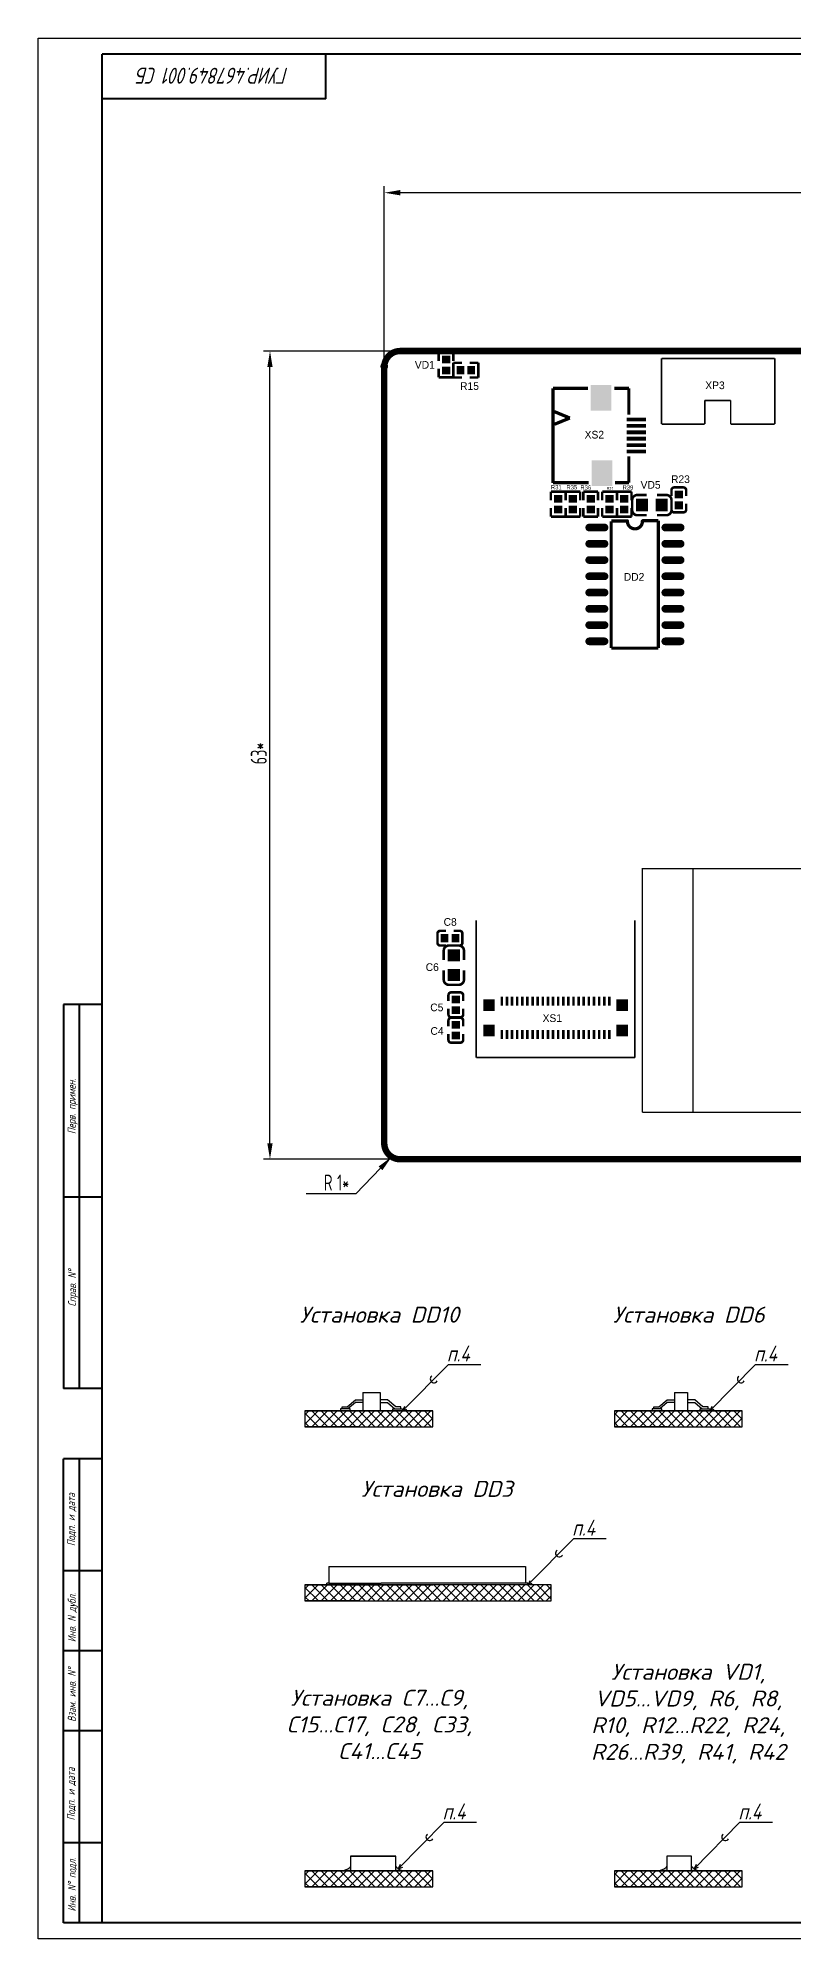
# Model space of a CAD drawing. Extents: x 882 to 2872, y 74 to 1007.
# Drawn here: x 1752 to 1988, y 74 to 668 of the extents above; entities that cross this region are included whole.
import ezdxf
from ezdxf import colors
from ezdxf.entities.mleader import LeaderData, LeaderLine
from ezdxf.math import Vec2, Vec3

# ---------------------------------------------------------------- set-up
doc = ezdxf.new("R2010")
doc.units = 0
doc.header["$MEASUREMENT"] = 0
doc.layers.get('0').update_dxf_attribs({"linetype": 'CONTINUOUS'})
doc.layers.get('DEFPOINTS').update_dxf_attribs({"linetype": 'CONTINUOUS'})
for name, color, linetype, lineweight in [('BOTTOMOVERLAY', 54, 'CONTINUOUS', 40), ('KeepOutLayer', 6, 'CONTINUOUS', 158), ('Основная', 7, 'CONTINUOUS', 40), ('сетка', 7, 'CONTINUOUS', 15), ('текст', 7, 'CONTINUOUS', 30), ('тонкая', 7, 'CONTINUOUS', 20)]:
    doc.layers.add(name, color=color, linetype=linetype, lineweight=lineweight)
for name, color, linetype in [('BOTTOMPASTE', 16, 'CONTINUOUS'), ('KONTUR', 7, 'CONTINUOUS'), ('PDF _Геометрия', 7, 'CONTINUOUS'), ('Тонкие', 7, 'CONTINUOUS')]:
    doc.layers.add(name, color=color, linetype=linetype)
doc.styles.add('ЕСКД', font='eskd15.shx', dxfattribs={"width": 0.8})
doc.styles.add('стиль1', font='romans.shx', dxfattribs={"width": 0.75, "oblique": 15, "height": 3.5})
doc.dimstyles.new('ЕСКД', dxfattribs={"dimtxt": 3.5, "dimasz": 3, "dimexe": 2, "dimexo": 0, "dimgap": 1, "dimtad": 1, "dimtoh": 1, "dimtxsty": 'ЕСКД', "dimcen": 0, "dimazin": 2, "dimtfac": 1, "dimtmove": 0, "dimatfit": 3, "dimfxl": 1, "dimarcsym": 0})

# ---------------------------------------------------------------- blocks, each defined once
blk = doc.blocks.new('*D150')
at = {"layer": 'DEFPOINTS', "color": 0, "lineweight": 100, "transparency": 16777216}
for p in [(1859.75, 619.23), (1859.75, 564.98), (2315.93, 564.49)]:
    blk.add_point(p, dxfattribs=at)
at = {"layer": 'тонкая', "color": 0, "lineweight": -2, "transparency": 16777216}
for p, q in [((1859.75, 564.98), (1859.75, 621.23)), ((2310.93, 619.23), (1864.75, 619.23)), ((2315.93, 564.49), (2315.93, 621.23))]:
    blk.add_line(p, q, dxfattribs=at)
at = {"layer": 'тонкая', "color": 0, "lineweight": 100, "transparency": 16777216}
for points in [[(1864.75, 620.07), (1864.75, 618.4), (1859.75, 619.23)], [(2310.93, 620.07), (2310.93, 618.4), (2315.93, 619.23)]]:
    blk.add_solid(points, dxfattribs=at)
at = {"layer": 'тонкая', "color": 0, "lineweight": 9, "transparency": 16777216, "insert": (2095.47, 622.73), "char_height": 3.5, "width": 6.1333, "attachment_point": 5, "style": 'ЕСКД'}
blk.add_mtext('{\\H1.42857x;114*}', dxfattribs=at)
blk = doc.blocks.new('*D151')
at = {"layer": 'DEFPOINTS', "color": 0, "lineweight": 100, "transparency": 16777216}
for p in [(1824.03, 569.77), (1863.97, 569.77), (1863.81, 317.2)]:
    blk.add_point(p, dxfattribs=at)
at = {"layer": 'тонкая', "color": 0, "lineweight": -2, "transparency": 16777216}
for p, q in [((1863.97, 569.77), (1822.03, 569.77)), ((1824.03, 322.2), (1824.03, 564.77)), ((1863.81, 317.2), (1822.03, 317.2))]:
    blk.add_line(p, q, dxfattribs=at)
at = {"layer": 'тонкая', "color": 0, "lineweight": 100, "transparency": 16777216}
for points in [[(1823.2, 564.77), (1824.86, 564.77), (1824.03, 569.77)], [(1823.2, 322.2), (1824.86, 322.2), (1824.03, 317.2)]]:
    blk.add_solid(points, dxfattribs=at)
at = {"layer": 'тонкая', "color": 0, "lineweight": 9, "transparency": 16777216, "insert": (1820.53, 443.99), "char_height": 3.5, "attachment_point": 5, "rotation": 90, "style": 'ЕСКД'}
blk.add_mtext('{\\H1.42857x;63*}', dxfattribs=at)

msp = doc.modelspace()

# ---------------------------------------------------------------- hatches: boundary and pattern name
at = {"layer": 'Тонкие'}
h = msp.add_hatch(dxfattribs=at)
h.set_pattern_fill('ANSI37', color=256, scale=16.5861)
h.set_pattern_definition([(45, (-333.0487, -21.8645), (-1.466018, 1.466018), []), (135, (-333.0487, -21.8645), (-1.466018, -1.466018), [])])
h.paths.add_polyline_path([(1874.95734, 233.64731), (1874.95734, 238.62313), (1834.97025, 238.62313), (1834.97025, 233.64731)])
h = msp.add_hatch(dxfattribs=at)
h.set_pattern_fill('ANSI37', color=256, scale=16.5861)
h.set_pattern_definition([(45, (-236.3662, -21.8645), (-1.466018, 1.466018), []), (135, (-236.3662, -21.8645), (-1.466018, -1.466018), [])])
h.paths.add_polyline_path([(1971.63983, 233.64731), (1971.63983, 238.62313), (1931.65274, 238.62313), (1931.65274, 233.64731)])
h = msp.add_hatch(dxfattribs=at)
h.set_pattern_fill('ANSI37', color=256, scale=16.5861)
h.set_pattern_definition([(45, (-333.0487, -76.2934), (-1.466018, 1.466018), []), (135, (-333.0487, -76.2934), (-1.466018, -1.466018), [])])
h.paths.add_polyline_path([(1911.95515, 179.21839), (1911.95515, 184.19422), (1834.97025, 184.19422), (1834.97025, 179.21839)])
h = msp.add_hatch(color=256, dxfattribs=at)
h.dxf.hatch_style = 1
h.paths.add_polyline_path([(1849.19016, 96.32249, -0.057297695), (1848.8701, 95.80529, -0.089840487), (1848.57785, 95.54741, -0.020442718), (1848.25005, 95.3671, -0.014188732), (1847.76103, 95.14067, -0.049546375), (1847.20019, 94.96333, -0.038038894), (1846.44137, 94.8632), (1849.19016, 94.8632)])
h.paths.add_polyline_path([(1864.2959, 95.42015, -0.018803363), (1863.95043, 95.6573, -0.050113862), (1863.68669, 95.8978, -0.033093109), (1863.35356, 96.32248), (1863.35356, 94.8632), (1863.789, 94.8632), (1866.08797, 94.8632, -0.052144525), (1865.2902, 94.9457, -0.074948265), (1864.76724, 95.14067, -0.014376639)])
h = msp.add_hatch(color=256, dxfattribs=at)
h.dxf.hatch_style = 1
h.paths.add_polyline_path([(1948.01231, 96.32249, -0.057297695), (1947.69225, 95.80529, -0.089840487), (1947.39999, 95.54741, -0.020442718), (1947.07219, 95.3671, -0.014188732), (1946.58317, 95.14067, -0.049546375), (1946.02233, 94.96333, -0.038038894), (1945.26351, 94.8632), (1948.01231, 94.8632)])
h.paths.add_polyline_path([(1957.19955, 95.14067, -0.014376639), (1956.72821, 95.42015, -0.018803363), (1956.38275, 95.6573, -0.050113862), (1956.119, 95.8978, -0.033093109), (1955.78587, 96.32248), (1955.78587, 94.8632), (1958.52186, 94.8632, -0.052247379), (1957.72251, 94.94569, -0.074948265)])
h = msp.add_hatch(dxfattribs=at)
h.set_pattern_fill('ANSI37', color=256, scale=16.5861)
h.set_pattern_definition([(45, (-333.0487, -165.6245), (-1.466018, 1.466018), []), (135, (-333.0487, -165.6245), (-1.466018, -1.466018), [])])
h.paths.add_polyline_path([(1874.95734, 89.88737), (1874.95734, 94.8632), (1834.97025, 94.8632), (1834.97025, 89.88737)])
h = msp.add_hatch(dxfattribs=at)
h.set_pattern_fill('ANSI37', color=256, scale=16.5861)
h.set_pattern_definition([(45, (-236.3662, -165.6245), (-1.466018, 1.466018), []), (135, (-236.3662, -165.6245), (-1.466018, -1.466018), [])])
h.paths.add_polyline_path([(1971.63983, 89.88737), (1971.63983, 94.8632), (1931.65274, 94.8632), (1931.65274, 89.88737)])

# ---------------------------------------------------------------- linework, layer by layer
for p, q in [((1865.45314, 238.62313), (1879.80314, 253.10923)), ((1879.80314, 253.10923), (1889.93847, 253.10923)), ((1961.45936, 238.62313), (1975.80937, 253.10923)), ((1975.80937, 253.10923), (1985.9447, 253.10923)), ((1853.04975, 244.36439), (1853.04975, 238.62313)), ((1853.04975, 244.36439), (1858.45315, 244.36439)), ((1858.45315, 244.36439), (1858.45315, 238.62313)), ((1950.47594, 244.36439), (1950.47594, 238.62313)), ((1950.47594, 244.36439), (1954.46606, 244.36439)), ((1954.46606, 244.36439), (1954.46606, 238.62313)), ((1846.04962, 239.22313), (1846.04962, 238.62313)), ((1846.04962, 239.22313), (1846.04962, 238.62313)), ((1846.04962, 239.22313), (1846.04962, 238.62313)), ((1849.04962, 239.22313), (1846.04962, 239.22313)), ((1846.04962, 239.22313), (1846.04962, 238.62313)), ((1849.04962, 239.22313), (1846.04962, 239.22313)), ((1846.04962, 239.22313), (1846.04962, 238.62313)), ((1846.54578, 239.88492), (1848.16223, 239.88492)), ((1846.54578, 239.22313), (1846.54578, 239.88492)), ((1846.54578, 239.22313), (1846.54578, 239.57975)), ((1848.16223, 239.22313), (1846.54578, 239.22313)), ((1848.16223, 239.22313), (1846.54578, 239.22313)), ((1847.43663, 238.62313), (1863.789, 238.62313)), ((1848.16223, 239.88862), (1850.74262, 242.04771)), ((1850.74262, 241.25241), (1848.40279, 239.22313)), ((1850.74262, 241.25241), (1848.40279, 239.22313)), ((1849.04962, 238.62313), (1849.04962, 239.22313)), ((1849.04962, 238.62313), (1849.04962, 239.22313)), ((1849.04962, 238.62313), (1849.04962, 239.22313)), ((1849.04962, 238.62313), (1849.04962, 239.22313)), ((1849.04962, 238.62313), (1849.04962, 239.22313)), ((1850.74262, 242.04602), (1853.04962, 242.04602)), ((1853.04962, 241.25241), (1850.74262, 241.25241)), ((1853.04962, 241.25241), (1850.74262, 241.25241)), ((1860.76014, 242.04602), (1858.45314, 242.04602)), ((1858.45314, 241.25241), (1860.76014, 241.25241)), ((1858.45314, 241.25241), (1860.76014, 241.25241)), ((1863.34053, 239.88862), (1860.76014, 242.04771)), ((1860.76014, 241.25241), (1863.09997, 239.22313)), ((1860.76014, 241.25241), (1863.09997, 239.22313)), ((1862.45314, 238.62313), (1862.45314, 239.22313)), ((1862.45314, 239.22313), (1865.45314, 239.22313)), ((1862.45314, 238.62313), (1862.45314, 239.22313)), ((1862.45314, 239.22313), (1865.45314, 239.22313)), ((1864.95698, 239.88492), (1863.34053, 239.88492)), ((1863.34053, 239.22313), (1864.95698, 239.22313)), ((1863.34053, 239.22313), (1864.95698, 239.22313)), ((1863.789, 238.62313), (1867.789, 238.62313)), ((1864.95698, 239.22313), (1864.95698, 239.88492)), ((1864.95698, 239.22313), (1864.95698, 239.57975)), ((1866.07816, 239.91229), (1865.45314, 238.62313)), ((1865.45314, 239.22313), (1865.45314, 238.62313)), ((1865.45314, 239.22313), (1865.45314, 238.62313)), ((1865.45314, 238.62313), (1866.84976, 239.1413)), ((1943.47591, 239.22313), (1943.47591, 238.62313)), ((1943.47591, 239.22313), (1943.47591, 238.62313)), ((1943.47591, 239.22313), (1943.47591, 238.62313)), ((1946.47591, 239.22313), (1943.47591, 239.22313)), ((1943.47591, 239.22313), (1943.47591, 238.62313)), ((1946.47591, 239.22313), (1943.47591, 239.22313)), ((1943.47591, 239.22313), (1943.47591, 238.62313)), ((1943.97206, 239.88492), (1945.58852, 239.88492)), ((1943.97206, 239.22313), (1943.97206, 239.88492)), ((1943.97206, 239.22313), (1943.97206, 239.57975)), ((1945.58852, 239.22313), (1943.97206, 239.22313)), ((1945.58852, 239.22313), (1943.97206, 239.22313)), ((1944.11912, 238.62313), (1960.47149, 238.62313)), ((1945.58852, 239.88862), (1948.16891, 242.04771)), ((1948.16891, 241.25241), (1945.82907, 239.22313)), ((1948.16891, 241.25241), (1945.82907, 239.22313)), ((1946.47591, 238.62313), (1946.47591, 239.22313)), ((1946.47591, 238.62313), (1946.47591, 239.22313)), ((1946.47591, 238.62313), (1946.47591, 239.22313)), ((1946.47591, 238.62313), (1946.47591, 239.22313)), ((1946.47591, 238.62313), (1946.47591, 239.22313)), ((1948.16891, 242.04602), (1950.47591, 242.04602)), ((1950.47591, 241.25241), (1948.16891, 241.25241)), ((1950.47591, 241.25241), (1948.16891, 241.25241)), ((1956.76636, 242.04602), (1954.45936, 242.04602)), ((1954.45936, 241.25241), (1956.76636, 241.25241)), ((1954.45936, 241.25241), (1956.76636, 241.25241)), ((1959.34676, 239.88862), (1956.76636, 242.04771)), ((1956.76636, 241.25241), (1959.1062, 239.22313)), ((1956.76636, 241.25241), (1959.1062, 239.22313)), ((1958.45936, 238.62313), (1958.45936, 239.22313)), ((1958.45936, 239.22313), (1961.45936, 239.22313)), ((1958.45936, 238.62313), (1958.45936, 239.22313)), ((1958.45936, 239.22313), (1961.45936, 239.22313)), ((1960.96321, 239.88492), (1959.34676, 239.88492)), ((1959.34676, 239.22313), (1960.96321, 239.22313)), ((1959.34676, 239.22313), (1960.96321, 239.22313)), ((1960.47149, 238.62313), (1964.47149, 238.62313)), ((1960.96321, 239.22313), (1960.96321, 239.88492)), ((1960.96321, 239.22313), (1960.96321, 239.57975)), ((1962.08439, 239.91229), (1961.45936, 238.62313)), ((1961.45936, 239.22313), (1961.45936, 238.62313)), ((1961.45936, 239.22313), (1961.45936, 238.62313)), ((1961.45936, 238.62313), (1962.85599, 239.1413)), ((1904.6089, 184.19422), (1918.95891, 198.68031)), ((1918.95891, 198.68031), (1929.09424, 198.68031)), ((1842.39919, 189.93548), (1842.39919, 184.79422)), ((1842.39919, 189.93548), (1903.86682, 189.93548)), ((1842.39919, 184.79422), (1858.75157, 184.79422)), ((1847.43663, 184.19422), (1863.789, 184.19422)), ((1863.789, 184.19422), (1867.789, 184.19422)), ((1903.86682, 189.93548), (1903.86682, 184.79422)), ((1905.23392, 185.48338), (1904.6089, 184.19422)), ((1904.6089, 184.19422), (1904.6089, 184.79422)), ((1904.6089, 184.19422), (1904.6089, 184.79422)), ((1904.6089, 184.19422), (1904.6089, 184.79422)), ((1904.6089, 184.19422), (1904.6089, 184.79422)), ((1904.6089, 184.19422), (1904.6089, 184.79422)), ((1904.6089, 184.19422), (1906.00552, 184.71238)), ((1864.12094, 95.53548), (1878.47094, 110.02158)), ((1878.47094, 110.02158), (1888.60627, 110.02158)), ((1956.55325, 95.53548), (1970.90326, 110.02157)), ((1970.90326, 110.02157), (1981.03859, 110.02157)), ((1864.74596, 96.82464), (1864.12094, 95.53548)), ((1864.12094, 95.53548), (1865.51756, 96.05364)), ((1957.17827, 96.82464), (1956.55325, 95.53548)), ((1956.55325, 95.53548), (1957.94987, 96.05364)), ((1847.43663, 94.8632), (1863.789, 94.8632)), ((1847.43663, 94.8632), (1863.789, 94.8632)), ((1863.789, 94.8632), (1867.789, 94.8632)), ((1863.789, 94.8632), (1867.789, 94.8632)), ((1944.11912, 94.8632), (1960.47149, 94.8632)), ((1960.47149, 94.8632), (1964.47149, 94.8632))]:
    msp.add_line(p, q)
at = {"lineweight": 25}
for points in [[(1834.97025, 238.62313), (1874.95734, 238.62313)], [(1931.65274, 238.62313), (1971.63983, 238.62313)], [(1851.59352, 233.64731), (1874.95734, 233.64731)], [(1948.27601, 233.64731), (1971.63983, 233.64731)], [(1834.97025, 184.19422), (1874.95734, 184.19422)], [(1851.59352, 179.21839), (1874.95734, 179.21839)], [(1834.97025, 94.8632), (1874.95734, 94.8632)], [(1834.97025, 94.8632), (1874.95734, 94.8632)], [(1851.59352, 89.88737), (1874.95734, 89.88737)], [(1931.65274, 94.8632), (1971.63983, 94.8632)], [(1948.27601, 89.88737), (1971.63983, 89.88737)]]:
    msp.add_lwpolyline(points, dxfattribs=at)
for points in [[(1849.19016, 96.32249, -0.057297695), (1848.8701, 95.80529, -0.089840487), (1848.57785, 95.54741, -0.020442718), (1848.25005, 95.3671, -0.014188732), (1847.76103, 95.14067, -0.049546375), (1847.20019, 94.96333, -0.038038894), (1846.44137, 94.8632)], [(1863.35356, 96.32248, 0.033093109), (1863.68669, 95.8978, 0.050113862), (1863.95043, 95.6573, 0.018803363), (1864.2959, 95.42015, 0.014376639), (1864.76724, 95.14067, 0.074948265), (1865.2902, 94.9457, 0.05207478), (1866.0869, 94.8632)], [(1948.01231, 96.32249, -0.057297695), (1947.69225, 95.80529, -0.089840487), (1947.39999, 95.54741, -0.020442718), (1947.07219, 95.3671, -0.014188732), (1946.58317, 95.14067, -0.049546375), (1946.02233, 94.96333, -0.038038894), (1945.26351, 94.8632)], [(1955.78587, 96.32248, 0.033093109), (1956.119, 95.8978, 0.050113862), (1956.38275, 95.6573, 0.018803363), (1956.72821, 95.42015, 0.014376639), (1957.19955, 95.14067, 0.074948265), (1957.72251, 94.94569, 0.05207478), (1958.51921, 94.86319)]]:
    msp.add_lwpolyline(points, format="xyb")
for centre in [(1875.26158, 248.5246), (1971.26781, 248.5246), (1914.41735, 194.09568), (1873.92938, 105.43695), (1966.3617, 105.43694)]:
    msp.add_arc(centre, 1.14504, 126.77468226, 329.68244102)
at = {"layer": 'BOTTOMOVERLAY'}
for points, const_width in [([(1876.75208, 569.30903), (1881.35205, 569.30903)], 0.79999), ([(1876.75208, 566.60906), (1876.75208, 569.30903)], 0.79999), ([(1876.75208, 561.50912), (1876.75208, 564.20909)], 0.79999), ([(1881.34963, 561.48352), (1881.34963, 566.08349)], 0.79999), ([(1881.34963, 566.08349), (1884.0496, 566.08349)], 0.79999), ([(1881.35205, 566.60906), (1881.35205, 569.30903)], 0.79999), ([(1881.35205, 561.50912), (1881.35205, 564.20909)], 0.79999), ([(1886.44957, 566.08349), (1889.14955, 566.08349)], 0.79999), ([(1889.14955, 561.48352), (1889.14955, 566.08349)], 0.79999), ([(1946.39858, 567.43385), (1981.79823, 567.43385)], 0.50799), ([(1946.39858, 546.93406), (1946.39858, 567.43385)], 0.50799), ([(1981.79823, 546.93406), (1981.79823, 567.43385)], 0.50799), ([(1876.75208, 561.50912), (1881.35205, 561.50912)], 0.79999), ([(1881.34963, 561.48352), (1884.0496, 561.48352)], 0.79999), ([(1886.44957, 561.48352), (1889.14955, 561.48352)], 0.79999), ([(1912.4959, 528.56217), (1912.4959, 558.07708)], 1.01599), ([(1912.4959, 558.07708), (1923.37715, 558.07708)], 1.01599), ([(1931.62698, 558.07708), (1936.17862, 558.07708)], 1.01599), ([(1936.17862, 549.89034), (1936.17862, 558.07708)], 1.01599), ([(1959.89845, 554.33398), (1967.99837, 554.33398)], 0.50799), ([(1959.89845, 546.93406), (1959.89845, 554.33398)], 0.50799), ([(1967.99837, 546.93406), (1967.99837, 554.33398)], 0.50799), ([(1917.738, 548.83005), (1912.89802, 550.82992)], 1.01599), ([(1912.93734, 546.87031), (1917.738, 548.83005)], 1.01599), ([(1946.39858, 546.93406), (1959.89845, 546.93406)], 0.50799), ([(1967.99837, 546.93406), (1981.79823, 546.93406)], 0.50799), ([(1936.17862, 528.64345), (1936.17862, 536.83487)], 1.01599), ([(1912.4959, 528.64345), (1923.65136, 528.64345)], 1.01599), ([(1931.9013, 528.64345), (1936.17862, 528.64345)], 1.01599), ([(1911.80373, 523.12469), (1911.80373, 525.82467)], 0.79999), ([(1911.80373, 525.82467), (1916.4037, 525.82467)], 0.79999), ([(1916.37566, 523.12469), (1916.37566, 525.82467)], 0.79999), ([(1916.37566, 525.82467), (1920.97562, 525.82467)], 0.79999), ([(1916.4037, 523.12469), (1916.4037, 525.82467)], 0.79999), ([(1920.97562, 523.12469), (1920.97562, 525.82467)], 0.79999), ([(1921.9636, 523.12469), (1921.9636, 525.82467)], 0.79999), ([(1921.9636, 525.82467), (1926.56357, 525.82467)], 0.79999), ([(1926.56357, 523.12469), (1926.56357, 525.82467)], 0.79999), ([(1927.85634, 523.12469), (1927.85634, 525.82467)], 0.79999), ([(1927.85634, 525.82467), (1932.45631, 525.82467)], 0.79999), ([(1932.4283, 525.82467), (1937.02826, 525.82467)], 0.79999), ([(1932.4283, 523.12469), (1932.4283, 525.82467)], 0.79999), ([(1932.45631, 523.12469), (1932.45631, 525.82467)], 0.79999), ([(1937.02826, 523.12469), (1937.02826, 525.82467)], 0.79999), ([(1937.22428, 520.05993), (1937.22428, 523.17989)], 0.79999), ([(1938.82427, 524.77988), (1941.76424, 524.77988)], 0.79999), ([(1944.96421, 524.77988), (1947.90418, 524.77988)], 0.79999), ([(1949.49695, 524.44547), (1949.49695, 526.24546)], 0.79999), ([(1949.50416, 520.05993), (1949.50416, 523.17989)], 0.79999), ([(1950.37696, 527.14544), (1953.21691, 527.14544)], 0.79999), ([(1954.0969, 524.44548), (1954.0969, 526.24547)], 0.79999), ([(1911.80373, 518.02475), (1911.80373, 520.72472)], 0.79999), ([(1911.80373, 518.02475), (1916.4037, 518.02475)], 0.79999), ([(1916.37566, 518.02475), (1916.37566, 520.72472)], 0.79999), ([(1916.37566, 518.02475), (1920.97562, 518.02475)], 0.79999), ([(1916.4037, 518.02475), (1916.4037, 520.72472)], 0.79999), ([(1920.97562, 518.02475), (1920.97562, 520.72472)], 0.79999), ([(1921.9636, 518.02475), (1921.9636, 520.72472)], 0.79999), ([(1921.9636, 518.02475), (1926.56357, 518.02475)], 0.79999), ([(1926.56357, 518.02475), (1926.56357, 520.72472)], 0.79999), ([(1927.85634, 518.02475), (1927.85634, 520.72472)], 0.79999), ([(1927.85634, 518.02475), (1932.45631, 518.02475)], 0.79999), ([(1930.66433, 516.64156), (1935.74428, 516.64156)], 1.01599), ([(1930.66433, 476.92652), (1930.66433, 516.53996)], 1.01599), ([(1932.4283, 518.02475), (1932.4283, 520.72472)], 0.79999), ([(1932.4283, 518.02475), (1937.02826, 518.02475)], 0.79999), ([(1932.45631, 518.02475), (1932.45631, 520.72472)], 0.79999), ([(1937.02826, 518.02475), (1937.02826, 520.72472)], 0.79999), ([(1938.82427, 518.45994), (1941.76424, 518.45994)], 0.79999), ([(1940.41834, 516.733), (1945.39619, 516.733)], 1.01599), ([(1944.96422, 518.45993), (1947.90419, 518.45993)], 0.79999), ([(1945.39619, 476.92652), (1945.39619, 516.733)], 1.01599), ([(1949.49695, 520.24552), (1949.49695, 522.04551)], 0.79999), ([(1950.37693, 519.34555), (1953.21689, 519.34555)], 0.79999), ([(1954.09689, 520.24553), (1954.09689, 522.04552)], 0.79999), ([(1930.66433, 476.92652), (1945.39619, 476.92652)], 1.01599), ([(1940.23052, 408.03225), (2227.44697, 408.03225)], 0.4), ([(1940.42984, 331.83301), (1940.42984, 408.03225)], 0.4), ([(1956.27327, 331.83301), (1956.27327, 408.03225)], 0.4), ([(1956.27327, 408.03225), (2227.75287, 408.03225)], 0.4), ([(1888.49151, 348.99816), (1888.49151, 391.87801)], 0.50799), ([(1938.09071, 348.99816), (1938.09071, 391.87801)], 0.50799), ([(1876.37129, 384.8701), (1876.37129, 387.71006)], 0.79999), ([(1877.27126, 388.59004), (1879.07125, 388.59004)], 0.79999), ([(1881.47121, 388.59003), (1883.2712, 388.59003)], 0.79999), ([(1884.17119, 384.87008), (1884.17119, 387.71003)], 0.79999), ([(1877.27127, 383.9901), (1879.07126, 383.9901)], 0.79999), ([(1878.33045, 379.45732), (1878.33045, 382.39729)], 0.79999), ([(1879.93045, 383.99727), (1883.05041, 383.99727)], 0.79999), ([(1881.47122, 383.99009), (1883.27121, 383.99009)], 0.79999), ([(1884.6504, 379.45732), (1884.6504, 382.39729)], 0.79999), ([(1878.33044, 373.31737), (1878.33044, 376.25734)], 0.79999), ([(1884.6504, 373.31738), (1884.6504, 376.25735)], 0.79999), ([(1879.80005, 366.66225), (1879.80005, 368.46224)], 0.79999), ([(1879.93045, 371.7174), (1883.05041, 371.7174)], 0.79999), ([(1880.68005, 369.36222), (1883.52001, 369.36222)], 0.79999), ([(1884.4, 366.66226), (1884.4, 368.46225)], 0.79999), ([(1879.80004, 362.4623), (1879.80004, 364.26229)], 0.79999), ([(1884.39999, 362.46231), (1884.39999, 364.2623)], 0.79999), ([(1879.80004, 354.53758), (1879.80004, 356.33757)], 0.79999), ([(1879.80005, 358.73753), (1879.80005, 360.53751)], 0.79999), ([(1880.68003, 361.56232), (1883.51999, 361.56232)], 0.79999), ([(1880.68005, 361.4375), (1883.52001, 361.4375)], 0.79999), ([(1884.39999, 354.53759), (1884.39999, 356.33758)], 0.79999), ([(1884.4, 358.73754), (1884.4, 360.53753)], 0.79999), ([(1880.68003, 353.6376), (1883.51999, 353.6376)], 0.79999), ([(1888.49151, 348.99816), (1938.09071, 348.99816)], 0.50799), ([(1940.42984, 331.83301), (2227.44697, 331.83301)], 0.4), ([(1956.27327, 331.83301), (2227.55456, 331.83301)], 0.4)]:
    msp.add_lwpolyline(points, dxfattribs=dict(at, const_width=const_width))
for points, const_width in [([(1938.82427, 524.7799, 0.414213), (1937.22428, 523.1799)], 0.79999), ([(1949.50416, 523.17989, 0.414213), (1947.90418, 524.77988)], 0.79999), ([(1950.37696, 527.14546, 0.414214), (1949.49697, 526.26547)], 0.79999), ([(1954.0969, 526.26547, 0.414214), (1953.21691, 527.14546)], 0.79999), ([(1935.74428, 516.64156, 1.041954), (1940.41834, 516.62988)], 1.01599), ([(1937.22428, 520.05993, 0.414213), (1938.82427, 518.45994)], 0.79999), ([(1947.90419, 518.45993, 0.414213), (1949.50417, 520.05992)], 0.79999), ([(1949.49693, 520.22554, 0.414214), (1950.37693, 519.34555)], 0.79999), ([(1953.2169, 519.34555, 0.414214), (1954.09689, 520.22554)], 0.79999), ([(1877.25128, 388.59005, 0.414214), (1876.37129, 387.71006)], 0.79999), ([(1884.17121, 387.71003, 0.414214), (1883.29122, 388.59002)], 0.79999), ([(1876.37129, 384.87009, 0.414214), (1877.25128, 383.9901)], 0.79999), ([(1879.93045, 383.99727, 0.414213), (1878.33045, 382.39729)], 0.79999), ([(1884.65041, 382.39729, 0.414213), (1883.05042, 383.99727)], 0.79999), ([(1883.29122, 383.99009, 0.414214), (1884.17121, 384.87008)], 0.79999), ([(1878.33044, 373.31737, 0.414213), (1879.93043, 371.71739)], 0.79999), ([(1880.68004, 369.36222, 0.414214), (1879.80005, 368.48223)], 0.79999), ([(1883.05041, 371.7174, 0.414213), (1884.6504, 373.31738)], 0.79999), ([(1884.40001, 368.48223, 0.414214), (1883.52002, 369.36222)], 0.79999), ([(1879.80004, 362.4423, 0.414214), (1880.68003, 361.5623)], 0.79999), ([(1883.51999, 361.5623, 0.414214), (1884.39998, 362.4423)], 0.79999), ([(1880.68005, 361.43752, 0.414214), (1879.80006, 360.55753)], 0.79999), ([(1884.4, 360.55753, 0.414214), (1883.52001, 361.43752)], 0.79999), ([(1879.80003, 354.51759, 0.414214), (1880.68002, 353.6376)], 0.79999), ([(1883.52, 353.6376, 0.414214), (1884.39999, 354.51759)], 0.79999)]:
    msp.add_lwpolyline(points, format="xyb", dxfattribs=dict(at, const_width=const_width))
for points, const_width in [([(1937.22428, 522.97991, -1), (1937.22428, 523.3799, -1)], 0.4), ([(1938.82427, 524.5799, -1), (1938.82427, 524.97989, -1)], 0.4), ([(1947.90418, 524.57989, -1), (1947.90418, 524.97988, -1)], 0.4), ([(1949.49697, 526.06548, -1), (1949.49697, 526.46547, -1)], 0.4), ([(1949.50416, 522.97989, -1), (1949.50416, 523.37989, -1)], 0.4), ([(1950.37696, 526.94547, -1), (1950.37696, 527.34546, -1)], 0.4), ([(1953.21691, 526.94547, -1), (1953.21691, 527.34546, -1)], 0.4), ([(1954.0969, 526.06548, -1), (1954.0969, 526.46547, -1)], 0.4), ([(1935.74428, 516.38756, -1), (1935.74428, 516.89556, -1)], 0.50799), ([(1937.22428, 519.85993, -1), (1937.22428, 520.25993, -1)], 0.4), ([(1938.82427, 518.25994, -1), (1938.82427, 518.65994, -1)], 0.4), ([(1940.41834, 516.37588, -1), (1940.41834, 516.88388, -1)], 0.50799), ([(1947.90419, 518.25993, -1), (1947.90419, 518.65993, -1)], 0.4), ([(1949.49693, 520.02554, -1), (1949.49693, 520.42554, -1)], 0.4), ([(1949.50417, 519.85992, -1), (1949.50417, 520.25992, -1)], 0.4), ([(1950.37693, 519.14555, -1), (1950.37693, 519.54554, -1)], 0.4), ([(1953.2169, 519.14555, -1), (1953.2169, 519.54554, -1)], 0.4), ([(1954.09689, 520.02554, -1), (1954.09689, 520.42554, -1)], 0.4), ([(1876.37129, 387.51007, -1), (1876.37129, 387.91006, -1)], 0.4), ([(1877.25128, 388.39006, -1), (1877.25128, 388.79005, -1)], 0.4), ([(1883.29122, 388.39002, -1), (1883.29122, 388.79002, -1)], 0.4), ([(1884.17121, 387.51004, -1), (1884.17121, 387.91003, -1)], 0.4), ([(1876.37129, 384.67009, -1), (1876.37129, 385.07009, -1)], 0.4), ([(1877.25128, 383.7901, -1), (1877.25128, 384.19009, -1)], 0.4), ([(1878.33045, 382.19729, -1), (1878.33045, 382.59729, -1)], 0.4), ([(1879.93045, 383.79727, -1), (1879.93045, 384.19727, -1)], 0.4), ([(1883.05042, 383.79727, -1), (1883.05042, 384.19727, -1)], 0.4), ([(1883.29122, 383.79009, -1), (1883.29122, 384.19009, -1)], 0.4), ([(1884.17121, 384.67008, -1), (1884.17121, 385.07007, -1)], 0.4), ([(1884.65041, 382.19729, -1), (1884.65041, 382.59729, -1)], 0.4), ([(1878.33044, 373.11737, -1), (1878.33044, 373.51736, -1)], 0.4), ([(1879.80005, 368.28223, -1), (1879.80005, 368.68223, -1)], 0.4), ([(1879.93043, 371.51739, -1), (1879.93043, 371.91738, -1)], 0.4), ([(1880.68004, 369.16222, -1), (1880.68004, 369.56222, -1)], 0.4), ([(1883.05041, 371.5174, -1), (1883.05041, 371.9174, -1)], 0.4), ([(1883.52002, 369.16222, -1), (1883.52002, 369.56222, -1)], 0.4), ([(1884.40001, 368.28223, -1), (1884.40001, 368.68223, -1)], 0.4), ([(1884.6504, 373.11738, -1), (1884.6504, 373.51738, -1)], 0.4), ([(1879.80004, 362.2423, -1), (1879.80004, 362.64229, -1)], 0.4), ([(1884.39998, 362.2423, -1), (1884.39998, 362.64229, -1)], 0.4), ([(1879.80006, 360.35753, -1), (1879.80006, 360.75753, -1)], 0.4), ([(1880.68003, 361.36231, -1), (1880.68003, 361.7623, -1)], 0.4), ([(1880.68005, 361.23752, -1), (1880.68005, 361.63752, -1)], 0.4), ([(1883.51999, 361.36231, -1), (1883.51999, 361.7623, -1)], 0.4), ([(1883.52001, 361.23752, -1), (1883.52001, 361.63752, -1)], 0.4), ([(1884.4, 360.35753, -1), (1884.4, 360.75753, -1)], 0.4), ([(1879.80003, 354.3176, -1), (1879.80003, 354.71759, -1)], 0.4), ([(1880.68002, 353.43761, -1), (1880.68002, 353.8376, -1)], 0.4), ([(1883.52, 353.43761, -1), (1883.52, 353.8376, -1)], 0.4), ([(1884.39999, 354.3176, -1), (1884.39999, 354.71759, -1)], 0.4)]:
    msp.add_lwpolyline(points, format="xyb", close=True, dxfattribs=dict(at, const_width=const_width))
at = {"layer": 'BOTTOMPASTE', "const_width": 2.39997}
for points in [[(1923.79811, 514.60958), (1928.58985, 514.60958)], [(1947.57227, 514.60958), (1952.36401, 514.60958)], [(1923.79811, 509.52963), (1928.58985, 509.52963)], [(1923.79811, 504.44968), (1928.58985, 504.44968)], [(1947.57227, 509.52963), (1952.36401, 509.52963)], [(1947.57227, 504.44968), (1952.36401, 504.44968)], [(1923.79811, 499.36973), (1928.58985, 499.36973)], [(1947.57227, 499.36973), (1952.36401, 499.36973)], [(1923.79811, 494.28979), (1928.58985, 494.28979)], [(1947.57227, 494.28979), (1952.36401, 494.28979)], [(1923.79811, 489.20984), (1928.58985, 489.20984)], [(1947.57227, 489.20984), (1952.36401, 489.20984)], [(1923.79811, 484.12989), (1928.58985, 484.12989)], [(1947.57227, 484.12989), (1952.36401, 484.12989)], [(1923.79811, 479.04994), (1928.58985, 479.04994)], [(1947.57227, 479.04994), (1952.36401, 479.04994)]]:
    msp.add_lwpolyline(points, dxfattribs=at)
at = {"layer": 'BOTTOMPASTE', "const_width": 1.19998}
for points in [[(1923.79811, 514.00959, -1), (1923.79811, 515.20958, -1)], [(1928.58985, 514.00959, -1), (1928.58985, 515.20958, -1)], [(1947.57227, 514.00959, -1), (1947.57227, 515.20958, -1)], [(1952.36401, 514.00959, -1), (1952.36401, 515.20958, -1)], [(1923.79811, 508.92964, -1), (1923.79811, 510.12963, -1)], [(1923.79811, 503.84969, -1), (1923.79811, 505.04968, -1)], [(1928.58985, 508.92964, -1), (1928.58985, 510.12963, -1)], [(1928.58985, 503.84969, -1), (1928.58985, 505.04968, -1)], [(1947.57227, 508.92964, -1), (1947.57227, 510.12963, -1)], [(1947.57227, 503.84969, -1), (1947.57227, 505.04968, -1)], [(1952.36401, 508.92964, -1), (1952.36401, 510.12963, -1)], [(1952.36401, 503.84969, -1), (1952.36401, 505.04968, -1)], [(1923.79811, 498.76974, -1), (1923.79811, 499.96973, -1)], [(1928.58985, 498.76974, -1), (1928.58985, 499.96973, -1)], [(1947.57227, 498.76974, -1), (1947.57227, 499.96973, -1)], [(1952.36401, 498.76974, -1), (1952.36401, 499.96973, -1)], [(1923.79811, 493.68979, -1), (1923.79811, 494.88978, -1)], [(1928.58985, 493.68979, -1), (1928.58985, 494.88978, -1)], [(1947.57227, 493.68979, -1), (1947.57227, 494.88978, -1)], [(1952.36401, 493.68979, -1), (1952.36401, 494.88978, -1)], [(1923.79811, 488.60984, -1), (1923.79811, 489.80983, -1)], [(1928.58985, 488.60984, -1), (1928.58985, 489.80983, -1)], [(1947.57227, 488.60984, -1), (1947.57227, 489.80983, -1)], [(1952.36401, 488.60984, -1), (1952.36401, 489.80983, -1)], [(1923.79811, 483.52989, -1), (1923.79811, 484.72988, -1)], [(1928.58985, 483.52989, -1), (1928.58985, 484.72988, -1)], [(1947.57227, 483.52989, -1), (1947.57227, 484.72988, -1)], [(1952.36401, 483.52989, -1), (1952.36401, 484.72988, -1)], [(1923.79811, 478.44994, -1), (1923.79811, 479.64993, -1)], [(1928.58985, 478.44994, -1), (1928.58985, 479.64993, -1)], [(1947.57227, 478.44994, -1), (1947.57227, 479.64993, -1)], [(1952.36401, 478.44994, -1), (1952.36401, 479.64993, -1)]]:
    msp.add_lwpolyline(points, format="xyb", close=True, dxfattribs=at)
at = {"layer": 'BOTTOMPASTE'}
for points in [[(1877.75206, 565.90909), (1877.75206, 568.30905), (1880.35204, 565.90909), (1880.35204, 568.30905)], [(1877.75206, 562.5091), (1877.75206, 564.90908), (1880.35204, 562.5091), (1880.35204, 564.90908)], [(1884.74958, 562.4835), (1882.34961, 562.4835), (1884.74958, 565.08348), (1882.34961, 565.08348)], [(1888.14956, 562.4835), (1885.74959, 562.4835), (1888.14956, 565.08348), (1885.74959, 565.08348)], [(1924.3017, 551.16256), (1924.3017, 559.1584), (1930.70243, 551.16256), (1930.70243, 559.1584)], [(1935.49785, 547.75691), (1935.49785, 548.96604), (1941.50246, 547.75691), (1941.50246, 548.96604)], [(1935.49785, 545.76567), (1935.49785, 546.96444), (1941.50246, 545.76567), (1941.50246, 546.96444)], [(1935.49785, 543.76417), (1935.49785, 544.96294), (1941.50246, 543.76417), (1941.50246, 544.96294)], [(1935.49785, 541.76262), (1935.49785, 542.96149), (1941.50246, 541.76262), (1941.50246, 542.96149)], [(1935.49785, 539.76107), (1935.49785, 540.96004), (1941.50246, 539.76107), (1941.50246, 540.96004)], [(1924.57596, 527.56721), (1924.57596, 535.56305), (1930.9768, 527.56721), (1930.9768, 535.56305)], [(1935.49785, 537.75967), (1935.49785, 538.95844), (1941.50246, 537.75967), (1941.50246, 538.95844)], [(1912.80371, 522.42472), (1912.80371, 524.82469), (1915.40369, 522.42472), (1915.40369, 524.82469)], [(1919.97565, 524.82468), (1919.97565, 522.42471), (1917.37566, 524.82468), (1917.37566, 522.42471)], [(1925.56359, 524.82468), (1925.56359, 522.42471), (1922.96361, 524.82468), (1922.96361, 522.42471)], [(1931.45633, 524.82468), (1931.45633, 522.42471), (1928.85635, 524.82468), (1928.85635, 522.42471)], [(1936.02828, 524.82468), (1936.02828, 522.42471), (1933.4283, 524.82468), (1933.4283, 522.42471)], [(1938.42426, 523.57989), (1942.14423, 523.57989), (1938.42426, 519.65994), (1942.14423, 519.65994)], [(1944.58421, 523.57989), (1948.30417, 523.57989), (1944.58421, 519.65994), (1948.30417, 519.65994)], [(1953.09692, 526.14547), (1953.09692, 523.74549), (1950.49694, 526.14547), (1950.49694, 523.74549)], [(1953.09692, 522.7455), (1953.09692, 520.34552), (1950.49694, 522.7455), (1950.49694, 520.34552)], [(1912.80371, 519.02474), (1912.80371, 521.42471), (1915.40369, 519.02474), (1915.40369, 521.42471)], [(1919.97565, 521.4247), (1919.97565, 519.02473), (1917.37566, 521.4247), (1917.37566, 519.02473)], [(1925.56359, 521.4247), (1925.56359, 519.02473), (1922.96361, 521.4247), (1922.96361, 519.02473)], [(1931.45633, 521.4247), (1931.45633, 519.02473), (1928.85635, 521.4247), (1928.85635, 519.02473)], [(1936.02828, 521.4247), (1936.02828, 519.02473), (1933.4283, 521.4247), (1933.4283, 519.02473)], [(1879.77124, 384.99007), (1877.37127, 384.99007), (1879.77124, 387.59004), (1877.37127, 387.59004)], [(1883.17121, 384.99007), (1880.77124, 384.99007), (1883.17121, 387.59004), (1880.77124, 387.59004)], [(1883.4504, 382.7973), (1883.4504, 379.07733), (1879.53045, 382.7973), (1879.53045, 379.07733)], [(1883.4504, 376.63735), (1883.4504, 372.91738), (1879.53045, 376.63735), (1879.53045, 372.91738)], [(1880.80002, 365.96227), (1880.80002, 368.36224), (1883.4, 365.96227), (1883.4, 368.36224)], [(1880.80002, 362.5623), (1880.80002, 364.96227), (1883.4, 362.5623), (1883.4, 364.96227)], [(1894.29144, 363.51765), (1890.69148, 363.51765), (1894.29144, 367.1976), (1890.69148, 367.1976)], [(1896.09142, 367.99813), (1896.89141, 367.99813), (1896.09142, 365.19817), (1896.89141, 365.19817)], [(1897.69059, 367.99813), (1898.49058, 367.99813), (1897.69059, 365.19817), (1898.49058, 365.19817)], [(1899.29077, 367.99813), (1900.09076, 367.99813), (1899.29077, 365.19817), (1900.09076, 365.19817)], [(1900.89096, 367.99813), (1901.69094, 367.99813), (1900.89096, 365.19817), (1901.69094, 365.19817)], [(1902.49114, 367.99813), (1903.29113, 367.99813), (1902.49114, 365.19817), (1903.29113, 365.19817)], [(1904.09132, 367.99813), (1904.89131, 367.99813), (1904.09132, 365.19817), (1904.89131, 365.19817)], [(1905.69049, 367.99813), (1906.49048, 367.99813), (1905.69049, 365.19817), (1906.49048, 365.19817)], [(1907.29068, 367.99813), (1908.09066, 367.99813), (1907.29068, 365.19817), (1908.09066, 365.19817)], [(1908.89086, 367.99813), (1909.69085, 367.99813), (1908.89086, 365.19817), (1909.69085, 365.19817)], [(1910.49094, 367.99813), (1911.29093, 367.99813), (1910.49094, 365.19817), (1911.29093, 365.19817)], [(1912.09092, 367.99813), (1912.89091, 367.99813), (1912.09092, 365.19817), (1912.89091, 365.19817)], [(1913.6909, 367.99813), (1914.49089, 367.99813), (1913.6909, 365.19817), (1914.49089, 365.19817)], [(1915.29088, 367.99813), (1916.09088, 367.99813), (1915.29088, 365.19817), (1916.09088, 365.19817)], [(1916.89086, 367.99813), (1917.69086, 367.99813), (1916.89086, 365.19817), (1917.69086, 365.19817)], [(1918.49084, 367.99813), (1919.29084, 367.99813), (1918.49084, 365.19817), (1919.29084, 365.19817)], [(1920.09083, 367.99813), (1920.89082, 367.99813), (1920.09083, 365.19817), (1920.89082, 365.19817)], [(1921.69081, 367.99813), (1922.4908, 367.99813), (1921.69081, 365.19817), (1922.4908, 365.19817)], [(1923.29079, 367.99813), (1924.09078, 367.99813), (1923.29079, 365.19817), (1924.09078, 365.19817)], [(1924.89077, 367.99813), (1925.69076, 367.99813), (1924.89077, 365.19817), (1925.69076, 365.19817)], [(1926.49075, 367.99813), (1927.29074, 367.99813), (1926.49075, 365.19817), (1927.29074, 365.19817)], [(1928.09073, 367.99813), (1928.89072, 367.99813), (1928.09073, 365.19817), (1928.89072, 365.19817)], [(1929.69071, 367.99813), (1930.4907, 367.99813), (1929.69071, 365.19817), (1930.4907, 365.19817)], [(1935.89064, 363.51765), (1932.29068, 363.51765), (1935.89064, 367.1976), (1932.29068, 367.1976)], [(1883.40002, 360.43752), (1883.40002, 358.03755), (1880.80004, 360.43752), (1880.80004, 358.03755)], [(1883.40002, 357.03755), (1883.40002, 354.63758), (1880.80004, 357.03755), (1880.80004, 354.63758)], [(1894.29144, 355.59801), (1890.69148, 355.59801), (1894.29144, 359.27796), (1890.69148, 359.27796)], [(1896.09142, 357.59846), (1896.89141, 357.59846), (1896.09142, 354.7985), (1896.89141, 354.7985)], [(1897.69059, 357.59846), (1898.49058, 357.59846), (1897.69059, 354.7985), (1898.49058, 354.7985)], [(1899.29077, 357.59846), (1900.09076, 357.59846), (1899.29077, 354.7985), (1900.09076, 354.7985)], [(1900.89096, 357.59846), (1901.69094, 357.59846), (1900.89096, 354.7985), (1901.69094, 354.7985)], [(1902.49114, 357.59846), (1903.29113, 357.59846), (1902.49114, 354.7985), (1903.29113, 354.7985)], [(1904.09132, 357.59846), (1904.89131, 357.59846), (1904.09132, 354.7985), (1904.89131, 354.7985)], [(1905.69049, 357.59846), (1906.49048, 357.59846), (1905.69049, 354.7985), (1906.49048, 354.7985)], [(1907.29068, 357.59846), (1908.09066, 357.59846), (1907.29068, 354.7985), (1908.09066, 354.7985)], [(1908.89086, 357.59846), (1909.69085, 357.59846), (1908.89086, 354.7985), (1909.69085, 354.7985)], [(1910.49094, 357.59846), (1911.29093, 357.59846), (1910.49094, 354.7985), (1911.29093, 354.7985)], [(1912.09092, 357.59846), (1912.89091, 357.59846), (1912.09092, 354.7985), (1912.89091, 354.7985)], [(1913.6909, 357.59846), (1914.49089, 357.59846), (1913.6909, 354.7985), (1914.49089, 354.7985)], [(1915.29088, 357.59846), (1916.09088, 357.59846), (1915.29088, 354.7985), (1916.09088, 354.7985)], [(1916.89086, 357.59846), (1917.69086, 357.59846), (1916.89086, 354.7985), (1917.69086, 354.7985)], [(1918.49084, 357.59846), (1919.29084, 357.59846), (1918.49084, 354.7985), (1919.29084, 354.7985)], [(1920.09083, 357.59846), (1920.89082, 357.59846), (1920.09083, 354.7985), (1920.89082, 354.7985)], [(1921.69081, 357.59846), (1922.4908, 357.59846), (1921.69081, 354.7985), (1922.4908, 354.7985)], [(1923.29079, 357.59846), (1924.09078, 357.59846), (1923.29079, 354.7985), (1924.09078, 354.7985)], [(1924.89077, 357.59846), (1925.69076, 357.59846), (1924.89077, 354.7985), (1925.69076, 354.7985)], [(1926.49075, 357.59846), (1927.29074, 357.59846), (1926.49075, 354.7985), (1927.29074, 354.7985)], [(1928.09073, 357.59846), (1928.89072, 357.59846), (1928.09073, 354.7985), (1928.89072, 354.7985)], [(1929.69071, 357.59846), (1930.4907, 357.59846), (1929.69071, 354.7985), (1930.4907, 354.7985)], [(1935.89064, 355.59801), (1932.29068, 355.59801), (1935.89064, 359.27796), (1932.29068, 359.27796)]]:
    msp.add_solid(points, dxfattribs=at)
at = {"layer": 'KeepOutLayer', "const_width": 2}
for points in [[(1865.23459, 317.20276), (1864.74824, 317.20276, -0.414213562), (1859.74824, 322.20276), (1859.74824, 564.76945, -0.414213562), (1864.74824, 569.76945), (2062.8476, 569.76945)], [(1865.23459, 317.20276), (2310.92768, 317.20276, 0.414213562), (2315.92768, 322.20276), (2315.92768, 481.58991)]]:
    msp.add_lwpolyline(points, format="xyb", dxfattribs=at)
msp.add_lwpolyline([(1859.74824, 564.78102, -1), (1859.74824, 565.18102, -1)], format="xyb", close=True, dxfattribs=at)
at = {"layer": 'KONTUR'}
for p, q in [((1751.53772, 73.56982), (1751.53772, 667.56982)), ((1751.53772, 667.56982), (2592.53772, 667.56982)), ((2592.53772, 73.56982), (1751.53772, 73.56982))]:
    msp.add_line(p, q, dxfattribs=at)
at = {"layer": 'PDF _Геометрия', "lineweight": 25}
for points in [[(1849.19016, 99.39653), (1849.19016, 94.8632)], [(1863.35356, 94.8632), (1863.35356, 99.39653), (1849.19017, 99.39653)], [(1948.01231, 99.39653), (1948.01231, 94.8632)], [(1955.78587, 94.8632), (1955.78587, 99.39653), (1948.01231, 99.39653)]]:
    msp.add_lwpolyline(points, dxfattribs=at)
at = {"layer": 'Основная'}
for p, q in [((1771.53772, 118.56982), (1771.53772, 662.56982)), ((2587.53772, 662.56982), (1771.53772, 662.56982)), ((1841.53772, 648.56982), (1841.53772, 662.56982)), ((1841.53772, 648.56982), (1771.53772, 648.56982)), ((1759.53772, 365.56982), (1759.53772, 245.56982)), ((1771.53772, 365.56982), (1759.53772, 365.56982)), ((1764.53772, 245.56982), (1764.53772, 365.56982)), ((1771.53772, 305.36368), (1759.53772, 305.36368)), ((1771.53772, 245.56982), (1759.53772, 245.56982)), ((1759.53772, 78.56982), (1759.53772, 223.56982)), ((1771.53772, 223.56982), (1759.53772, 223.56982)), ((1764.53772, 78.56982), (1764.53772, 223.56982)), ((1771.53772, 188.56982), (1759.53772, 188.56982)), ((1771.53772, 163.56982), (1759.53772, 163.56982)), ((1771.53772, 138.56982), (1759.53772, 138.56982)), ((1771.53772, 78.56982), (1771.53772, 118.56982)), ((1771.53772, 103.56982), (1759.53772, 103.56982)), ((2587.53772, 78.56982), (1759.53772, 78.56982))]:
    msp.add_line(p, q, dxfattribs=at)
at = {"layer": 'Тонкие'}
for p, q in [((1834.97025, 238.62313), (1834.97025, 233.64731)), ((1874.95734, 233.64731), (1874.95734, 238.62313)), ((1931.65274, 238.62313), (1931.65274, 233.64731)), ((1971.63983, 233.64731), (1971.63983, 238.62313)), ((1851.59352, 233.64731), (1834.97025, 233.64731)), ((1948.27601, 233.64731), (1931.65274, 233.64731)), ((1834.97025, 184.19422), (1834.97025, 179.21839)), ((1842.39919, 184.79422), (1841.83906, 184.79422)), ((1841.83906, 184.19422), (1841.83906, 184.79422)), ((1904.6089, 184.79422), (1858.75157, 184.79422)), ((1851.59352, 179.21839), (1834.97025, 179.21839)), ((1849.19017, 99.39653), (1863.34894, 99.39653)), ((1834.97025, 94.8632), (1834.97025, 89.88737)), ((1834.97025, 94.8632), (1834.97025, 89.88737)), ((1851.59352, 89.88737), (1834.97025, 89.88737)), ((1874.95734, 89.88737), (1874.95734, 94.8632)), ((1931.65274, 94.8632), (1931.65274, 89.88737)), ((1948.27601, 89.88737), (1931.65274, 89.88737)), ((1971.63983, 89.88737), (1971.63983, 94.8632))]:
    msp.add_line(p, q, dxfattribs=at)
for points in [[(1874.95734, 238.62313), (1834.97025, 238.62313), (1834.97025, 233.64731), (1874.95734, 233.64731)], [(1971.63983, 238.62313), (1931.65274, 238.62313), (1931.65274, 233.64731), (1971.63983, 233.64731)], [(1911.95515, 184.19422), (1834.97025, 184.19422), (1834.97025, 179.21839), (1911.95515, 179.21839)], [(1874.95734, 94.8632), (1834.97025, 94.8632), (1834.97025, 89.88737), (1874.95734, 89.88737)], [(1971.63983, 94.8632), (1931.65274, 94.8632), (1931.65274, 89.88737), (1971.63983, 89.88737)]]:
    msp.add_lwpolyline(points, close=True, dxfattribs=at)

# ---------------------------------------------------------------- texts
at = {"layer": 'BOTTOMOVERLAY'}
for s, height, p in [('VD1', 2.399996, (1869.29616, 564.24933)), ('R15', 2.399996, (1883.44394, 557.60714)), ('XP3', 2.399996, (1960.0669, 557.85322)), ('XS2', 2.399996, (1922.36308, 542.42416)), ('VD5', 2.399996, (1939.85652, 526.7412)), ('R23', 2.399996, (1949.36838, 528.51547)), ('R31', 1.33016, (1911.83655, 526.53384)), ('R35', 1.33016, (1916.66611, 526.52658)), ('R36', 1.33016, (1921.02759, 526.43578)), ('R37', 0.809485, (1929.28562, 526.49053)), ('R39', 1.33016, (1934.22057, 526.46533)), ('DD2', 2.399996, (1934.60487, 497.99497)), ('С8', 2.399996, (1878.29585, 390.16941)), ('С6', 2.399996, (1872.69934, 376.05184)), ('С5', 2.399996, (1874.12577, 363.46302)), ('XS1', 2.399996, (1909.23142, 360.11125)), ('С4', 2.399996, (1874.18926, 356.09925))]:
    msp.add_text(s, height=height, dxfattribs=at).set_placement(p)
at = {"layer": 'сетка', "char_height": 5, "attachment_point": 1, "style": 'стиль1'}
for s, width, heights, insert in [('\\pxqc;{\\W1;Установка DD10}', 72.4577193, [15.41022], (1822.03417, 271.15573)), ('\\pxqc;{\\W1;Установка DD6}', 72.4577193, [15.41022], (1918.71666, 271.15573)), ('\\pxqc;{\\W1;Установка DD3}', 72.4577193, [15.41022], (1840.03614, 216.72682)), ('\\pxqc;{\\W1;Установка VD1, VD5...VD9, R6, R8, R10, R12...R22, R24, R26...R39, R41, R42}', 79.0583969, [51.61606], (1915.26266, 159.5487)), ('\\pxqc;{\\W1;Установка С7...С9, С15...С17, С28, С33, С41...С45  }', 69.5108247, [55.62732], (1823.52591, 151.43444))]:
    msp.add_mtext_dynamic_manual_height_columns(s, width=width, gutter_width=20, heights=heights, dxfattribs=dict(at, insert=insert))
at = {"layer": 'текст', "style": 'стиль1', "oblique": 15, "width": 0.75}
for s, p in [('Перв. примен.', (1763.29063, 325.08232)), ('Справ. N%%d', (1763.4457, 271.19724)), ('Подп. и дата', (1763.11148, 196.3402)), ('Инв. N дубл.', (1763.35612, 166.31531)), ('Взам. инв. N%%d', (1763.35612, 141.38804)), ('Подп. и дата', (1763.06126, 110.60346)), ('Инв. N%%d подл.', (1763.35612, 82.13725))]:
    msp.add_text(s, height=2.5, rotation=90, dxfattribs=at).set_placement(p)
for p in [(1879.30406, 254.00522), (1975.31029, 254.00522), (1918.45983, 199.5763), (1877.97186, 110.91756), (1970.40418, 110.91756)]:
    msp.add_text('п.4', height=5, dxfattribs=at).set_placement(p)
at = {"layer": 'текст', "insert": (1806.30948, 655.79423), "char_height": 5, "attachment_point": 5, "rotation": 180, "style": 'стиль1'}
msp.add_mtext_dynamic_manual_height_columns('\\pxt13;ГУИР.467849.001 СБ', width=119.651169, gutter_width=75, heights=[14.84043], dxfattribs=at)

# ---------------------------------------------------------------- dimensions: what is measured, and where the dimension line sits
at = {"layer": 'тонкая', "lineweight": 9}
for base, p1, p2, angle, text, picture, middle in [((1859.74824, 619.23398), (2315.92768, 564.49468), (1859.74824, 564.98102), 180, '{\\H1.42857x;114*}', '*D150', (2095.46675, 619.23398)), ((1824.03059, 569.76945), (1863.80623, 317.20276), (1863.97032, 569.76945), 90, '{\\H1.42857x;63*}', '*D151', (1824.03059, 443.9913))]:
    dim = msp.add_linear_dim(base=base, p1=p1, p2=p2, angle=angle, text=text, dimstyle='ЕСКД', override={"dimasz": 5}, dxfattribs=at)
    dim.commit()
    dim.dimension.update_dxf_attribs({"geometry": picture, "text_midpoint": middle, "dimtype": 160})

# ---------------------------------------------------------------- leaders
at = {"layer": 'тонкая'}
ml = msp.add_multileader_mtext('Standard', dxfattribs=at)
ml.set_content('\\A1;R{\\H0.7x;\\S^  ;}1*', color=256, style='ЕСКД')
ml.set_leader_properties()
ml.build(insert=Vec2(0, 0))
ml.multileader.update_dxf_attribs({"text_right_attachment_type": 6, "dogleg_length": 2, "arrow_head_size": 5})
ctx = ml.context
ctx.base_point, ctx.char_height, ctx.arrow_head_size, ctx.landing_gap_size, ctx.plane_origin = Vec3(1837.22038, 309.9371), 5, 5, 0.09, Vec3(1862.06119, 317.98615)
ctx.right_attachment, ctx.text_align_type = 6, 2
notes = []
notes.append((ctx, [(0, (1, 1, 0), (1850.8861, 306.4371), (-1, 0), 2, [(0, [(1862.06119, 317.98615)], 0, [])])]))
ctx.mtext.insert, ctx.mtext.alignment, ctx.mtext.flow_direction = Vec3(1848.7961, 312.4371), 3, 5
for ctx, leaders in notes:
    for number, flags, end, landing, length, lines in leaders:
        leader = LeaderData()
        leader.index, (leader.has_last_leader_line, leader.has_dogleg_vector, leader.attachment_direction) = number, flags
        leader.last_leader_point, leader.dogleg_vector, leader.dogleg_length = Vec3(end), Vec3(landing), length
        for number, points, colour, breaks in lines:
            line = LeaderLine()
            line.index, line.vertices, line.color, line.breaks = number, Vec3.list(points), colors.encode_raw_color(colour), breaks
            leader.lines.append(line)
        ctx.leaders.append(leader)

doc.saveas('drawing.dxf')
